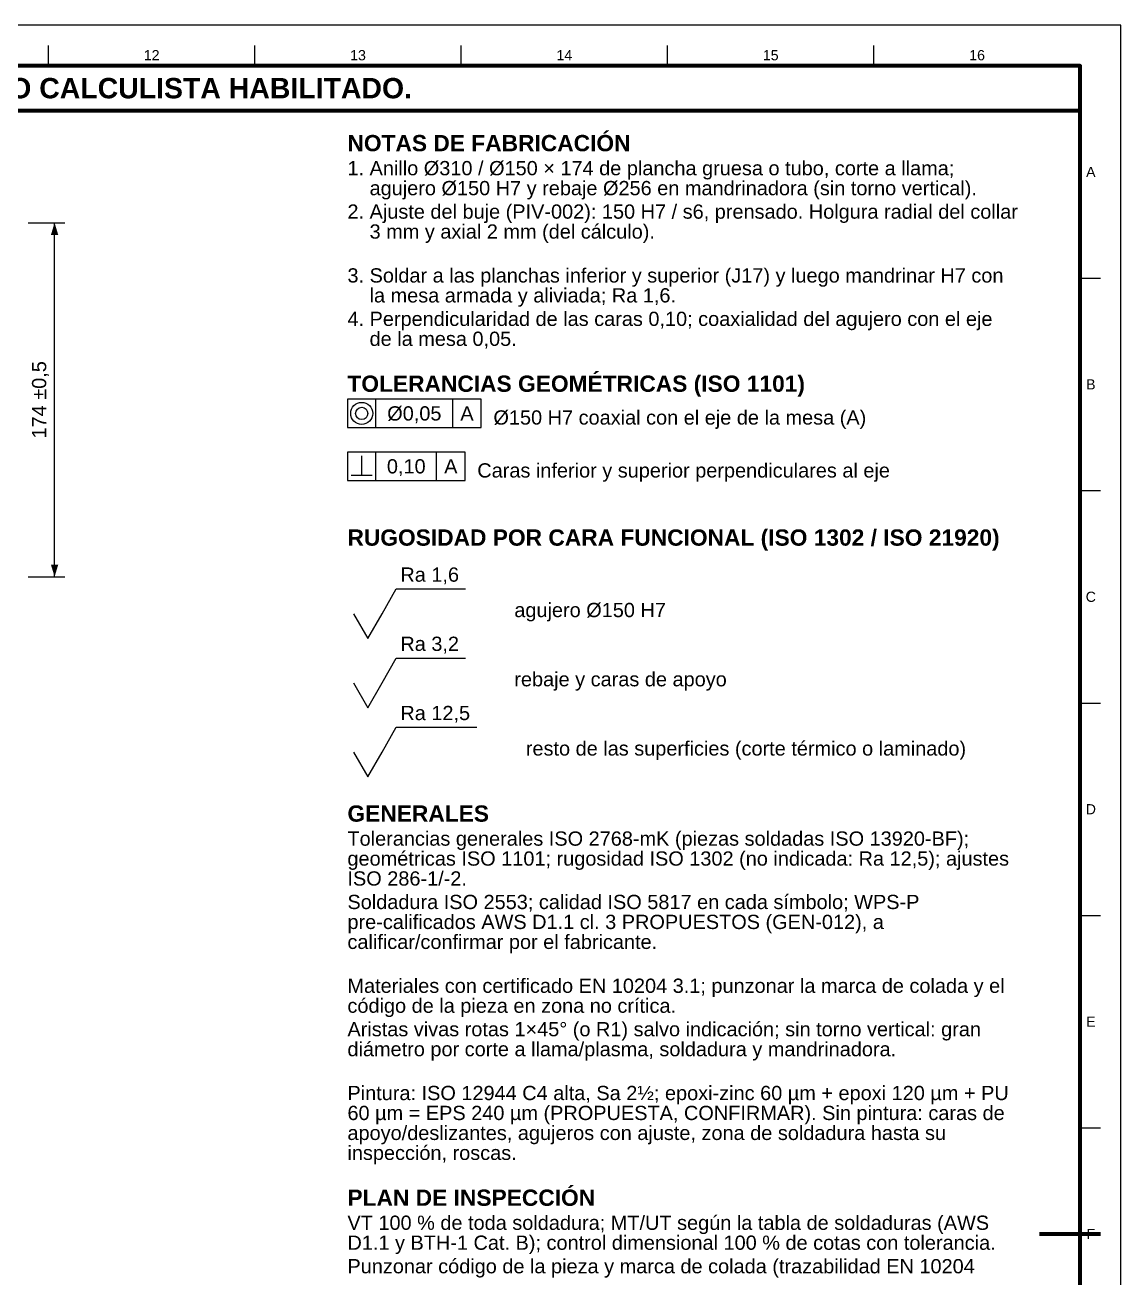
# Model space of a CAD drawing. Header units: millimetres. Extents: x 0 to 841, y 0 to 594.
# Drawn here: x 571.8 to 841, y 286.2 to 594 of the extents above; entities that cross this region are included whole.
import ezdxf
from ezdxf.enums import TextEntityAlignment as Align

# ---------------------------------------------------------------- set-up
doc = ezdxf.new("R2010")
doc.units = ezdxf.units.MM
for name, color, linetype, lineweight in [('COTA', 7, 'CONTINUOUS', 25), ('FINA', 7, 'CONTINUOUS', 25), ('MARCO', 7, 'CONTINUOUS', 70), ('TXT', 7, 'CONTINUOUS', 25)]:
    doc.layers.add(name, color=color, linetype=linetype, lineweight=lineweight)
doc.styles.add('STD', font='LiberationSans-Regular.ttf')
doc.styles.add('STDB', font='LiberationSans-Bold.ttf')

msp = doc.modelspace()

# ---------------------------------------------------------------- linework, layer by layer
at = {"layer": 'COTA'}
for p, q in [((572.56, 545.44), (581.56, 545.44)), ((579.06, 458.44), (579.06, 545.44)), ((658, 495.1), (658, 502.1)), ((676.86, 495.1), (676.86, 502.1)), ((654.5, 483.4), (654.5, 488.2)), ((658, 482.1), (658, 489.1)), ((672.9, 482.1), (672.9, 489.1)), ((651.9, 483.4), (657.1, 483.4)), ((572.56, 458.44), (581.56, 458.44))]:
    msp.add_line(p, q, dxfattribs=at)
for points in [[(651, 495.1), (683.86, 495.1), (683.86, 502.1), (651, 502.1)], [(651, 482.1), (679.9, 482.1), (679.9, 489.1), (651, 489.1)]]:
    msp.add_lwpolyline(points, close=True, dxfattribs=at)
for points in [[(659.5, 449.4), (663, 455.5), (679.99, 455.5)], [(652.5, 449.4), (656, 443.3), (659.5, 449.4)], [(659.5, 432.4), (663, 438.5), (679.99, 438.5)], [(652.5, 432.4), (656, 426.3), (659.5, 432.4)], [(659.5, 415.4), (663, 421.5), (682.82, 421.5)], [(652.5, 415.4), (656, 409.3), (659.5, 415.4)]]:
    msp.add_lwpolyline(points, dxfattribs=at)
for radius in [2.7, 1.5]:
    msp.add_circle((654.5, 498.6), radius, dxfattribs=at)
for points in [[(579.06, 545.44), (578.16, 542.44), (579.96, 542.44)], [(579.06, 458.44), (579.96, 461.44), (578.16, 461.44)]]:
    msp.add_solid(points, dxfattribs=at)
at = {"layer": 'FINA'}
for p, q in [((577.56, 584), (577.56, 589)), ((628.25, 584), (628.25, 589)), ((678.94, 584), (678.94, 589)), ((729.62, 584), (729.62, 589)), ((780.31, 584), (780.31, 589)), ((831, 531.82), (836, 531.82)), ((831, 479.64), (836, 479.64)), ((831, 427.45), (836, 427.45)), ((831, 375.27), (836, 375.27)), ((831, 323.09), (836, 323.09))]:
    msp.add_line(p, q, dxfattribs=at)
msp.add_lwpolyline([(0, 0), (841, 0), (841, 594), (0, 594)], close=True, dxfattribs=at)
at = {"layer": 'MARCO'}
msp.add_line((836, 297), (821, 297), dxfattribs=at)
for points in [[(20, 10), (831, 10), (831, 584), (20, 584)], [(20, 573), (831, 573), (831, 584), (20, 584)]]:
    msp.add_lwpolyline(points, close=True, dxfattribs=at)

# ---------------------------------------------------------------- texts
at = {"layer": 'TXT'}
for s, height, style, p in [('12', 2.5, 'STD', (602.91, 586.6)), ('13', 2.5, 'STD', (653.59, 586.6)), ('16', 2.5, 'STD', (805.66, 586.6)), ('14', 2.5, 'STD', (704.28, 586.6)), ('15', 2.5, 'STD', (754.97, 586.6)), ('ESTOS PLANOS NO SON VÁLIDOS PARA FABRICACIÓN HASTA SU REVISIÓN Y APROBACIÓN POR UN INGENIERO CALCULISTA HABILITADO.', 5, 'STDB', (425.5, 578.5)), ('A', 2.5, 'STD', (833.6, 557.91)), ('B', 2.5, 'STD', (833.6, 505.73)), ('Ø0,05', 3.5, 'STD', (667.43, 498.6)), ('A', 3.5, 'STD', (680.36, 498.6)), ('0,10', 3.5, 'STD', (665.45, 485.6)), ('A', 3.5, 'STD', (676.4, 485.6)), ('C', 2.5, 'STD', (833.6, 453.55)), ('D', 2.5, 'STD', (833.6, 401.36)), ('E', 2.5, 'STD', (833.6, 349.18)), ('F', 2.5, 'STD', (833.6, 297))]:
    msp.add_text(s, height=height, dxfattribs=dict(at, style=style)).set_placement(p, align=Align.MIDDLE_CENTER)
for s, height, style, p in [('NOTAS DE FABRICACIÓN', 4, 'STDB', (651, 567)), ('1. Anillo Ø310 / Ø150 × 174 de plancha gruesa o tubo, corte a llama;', 3.5, 'STD', (651, 560.6)), ('    agujero Ø150 H7 y rebaje Ø256 en mandrinadora (sin torno vertical).', 3.5, 'STD', (651, 555.7)), ('2. Ajuste del buje (PIV-002): 150 H7 / s6, prensado. Holgura radial del collar', 3.5, 'STD', (651, 549.93)), ('    3 mm y axial 2 mm (del cálculo).', 3.5, 'STD', (651, 545.03)), ('3. Soldar a las planchas inferior y superior (J17) y luego mandrinar H7 con', 3.5, 'STD', (651, 534.25)), ('    la mesa armada y aliviada; Ra 1,6.', 3.5, 'STD', (651, 529.35)), ('4. Perpendicularidad de las caras 0,10; coaxialidad del agujero con el eje', 3.5, 'STD', (651, 523.58)), ('    de la mesa 0,05.', 3.5, 'STD', (651, 518.68)), ('TOLERANCIAS GEOMÉTRICAS (ISO 1101)', 4, 'STDB', (651, 507.9)), ('RUGOSIDAD POR CARA FUNCIONAL (ISO 1302 / ISO 21920)', 4, 'STDB', (651, 470.1)), ('GENERALES', 4, 'STDB', (651, 402.3)), ('Tolerancias generales ISO 2768-mK (piezas soldadas ISO 13920-BF);', 3.5, 'STD', (651, 395.9)), ('geométricas ISO 1101; rugosidad ISO 1302 (no indicada: Ra 12,5); ajustes', 3.5, 'STD', (651, 391)), ('ISO 286-1/-2.', 3.5, 'STD', (651, 386.1)), ('Soldadura ISO 2553; calidad ISO 5817 en cada símbolo; WPS-P', 3.5, 'STD', (651, 380.33)), ('pre-calificados AWS D1.1 cl. 3 PROPUESTOS (GEN-012), a', 3.5, 'STD', (651, 375.43)), ('calificar/confirmar por el fabricante.', 3.5, 'STD', (651, 370.53)), ('Materiales con certificado EN 10204 3.1; punzonar la marca de colada y el', 3.5, 'STD', (651, 359.75)), ('código de la pieza en zona no crítica.', 3.5, 'STD', (651, 354.85)), ('Aristas vivas rotas 1×45° (o R1) salvo indicación; sin torno vertical: gran', 3.5, 'STD', (651, 349.08)), ('diámetro por corte a llama/plasma, soldadura y mandrinadora.', 3.5, 'STD', (651, 344.18)), ('Pintura: ISO 12944 C4 alta, Sa 2½; epoxi-zinc 60 µm + epoxi 120 µm + PU', 3.5, 'STD', (651, 333.4)), ('60 µm = EPS 240 µm (PROPUESTA, CONFIRMAR). Sin pintura: caras de', 3.5, 'STD', (651, 328.5)), ('apoyo/deslizantes, agujeros con ajuste, zona de soldadura hasta su', 3.5, 'STD', (651, 323.6)), ('inspección, roscas.', 3.5, 'STD', (651, 318.7)), ('PLAN DE INSPECCIÓN', 4, 'STDB', (651, 307.93)), ('VT 100 % de toda soldadura; MT/UT según la tabla de soldaduras (AWS', 3.5, 'STD', (651, 301.53)), ('D1.1 y BTH-1 Cat. B); control dimensional 100 % de cotas con tolerancia.', 3.5, 'STD', (651, 296.63)), ('Punzonar código de la pieza y marca de colada (trazabilidad EN 10204', 3.5, 'STD', (651, 290.85))]:
    msp.add_text(s, height=height, dxfattribs=dict(at, style=style)).set_placement(p, align=Align.TOP_LEFT)
at = {"layer": 'TXT', "style": 'STD'}
msp.add_text('174 ±0,5', height=3.5, rotation=90, dxfattribs=at).set_placement((578.06, 501.94), align=Align.BOTTOM_CENTER)
for s, p in [('Ø150 H7 coaxial con el eje de la mesa (A)', (686.86, 497.6)), ('Caras inferior y superior perpendiculares al eje', (682.9, 484.6)), ('agujero Ø150 H7', (691.99, 450.3)), ('rebaje y caras de apoyo', (691.99, 433.3)), ('resto de las superficies (corte térmico o laminado)', (694.82, 416.3))]:
    msp.add_text(s, height=3.5, dxfattribs=at).set_placement(p, align=Align.MIDDLE_LEFT)
for s, p in [('Ra 1,6', (664, 456.2)), ('Ra 3,2', (664, 439.2)), ('Ra 12,5', (664, 422.2))]:
    msp.add_text(s, height=3.5, dxfattribs=at).set_placement(p, align=Align.BOTTOM_LEFT)

doc.saveas('drawing.dxf')
